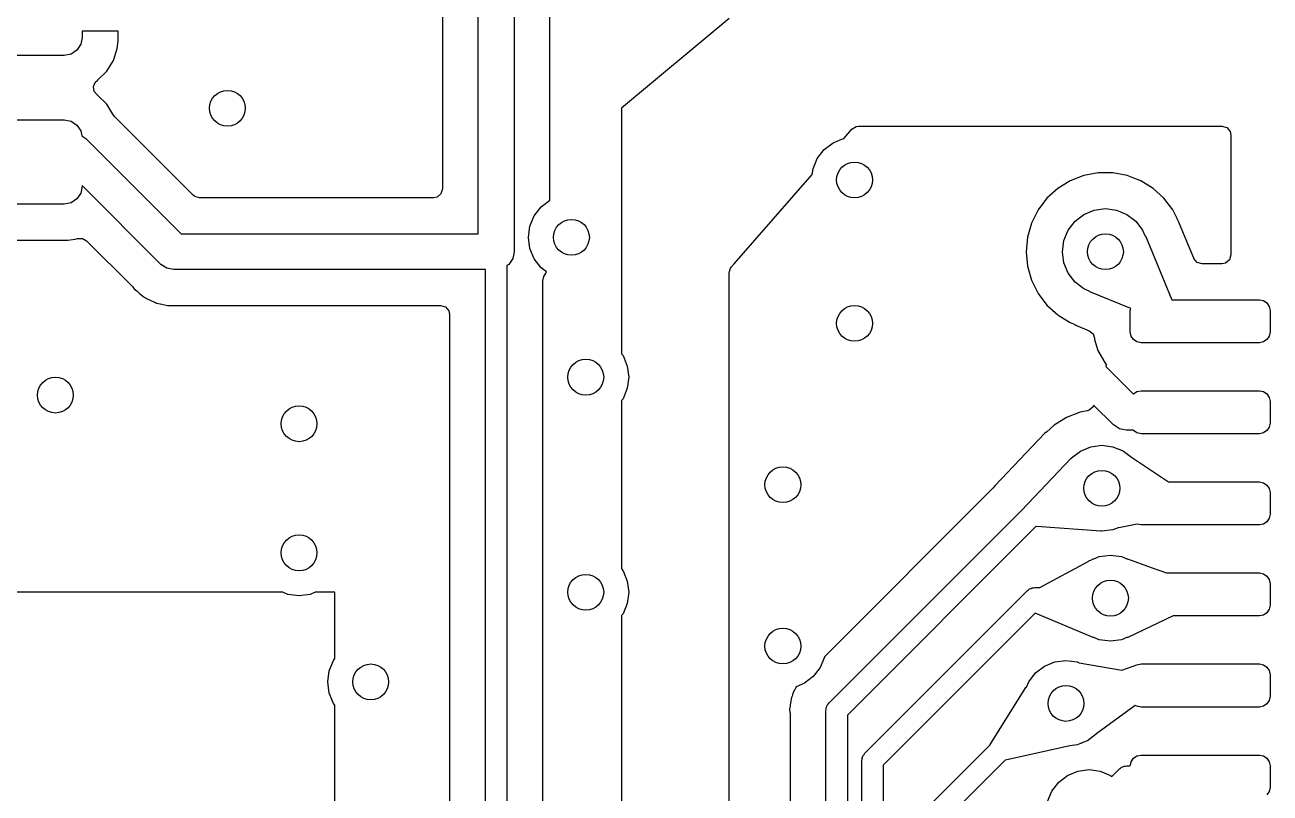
# Model space of a CAD drawing. Extents: x 90 to 175, y -109.5 to -35.9.
# Drawn here: x 129.18 to 146.55, y -60.55 to -49.84 of the extents above; entities that cross this region are included whole.
import ezdxf

# ---------------------------------------------------------------- set-up
doc = ezdxf.new("R2010")
doc.units = 0
doc.layers.add('BLACK', color=7, linetype='CONTINUOUS')

msp = doc.modelspace()

# ---------------------------------------------------------------- linework, layer by layer
at = {"layer": 'BLACK', "linetype": 'CONTINUOUS'}
for p, q in [((135.5, -52.75), (135.5, -48.725)), ((136, -48.725), (136, -53)), ((134.9995, -49.09973), (134.9995, -52.1255)), ((136.5005, -52.280177), (136.5005, -49.217507)), ((139, -49.75), (137.5, -50.999999)), ((129.975, -50.0125), (129.95597, -50.108171)), ((130.475, -49.925), (129.975, -49.925)), ((129.975, -49.925), (129.975, -50.0125)), ((130.475, -50.062473), (130.475, -49.925)), ((129.901777, -50.189277), (129.820671, -50.24347)), ((129.95597, -50.108171), (129.901777, -50.189277)), ((130.409358, -50.331619), (130.464505, -50.165197)), ((130.464505, -50.165197), (130.464506, -50.16519)), ((130.464506, -50.16519), (130.474999, -50.062486)), ((130.474999, -50.062486), (130.475, -50.062473)), ((129.725, -50.2625), (128.775, -50.2625)), ((129.820671, -50.24347), (129.725, -50.2625)), ((130.317315, -50.480845), (130.409356, -50.331624)), ((130.409356, -50.331624), (130.409358, -50.331619)), ((130.193342, -50.604818), (130.317315, -50.480845)), ((130.132397, -50.696834), (130.16024, -50.632752)), ((130.143618, -50.765797), (130.132397, -50.696834)), ((130.16024, -50.632752), (130.190348, -50.606665)), ((130.190348, -50.606665), (130.193342, -50.604818)), ((130.188064, -50.815211), (130.143618, -50.765797)), ((130.187989, -50.815307), (130.188064, -50.815211)), ((130.188546, -50.815748), (130.187989, -50.815307)), ((130.190342, -50.817743), (130.188546, -50.815748)), ((130.193656, -50.819788), (130.190342, -50.817743)), ((130.317712, -50.943844), (130.193656, -50.819788)), ((130.402818, -51.081825), (130.317712, -50.943844)), ((137.5, -50.999999), (137.5, -54.424437)), ((128.775, -51.1625), (129.725, -51.1625)), ((129.725, -51.1625), (129.820671, -51.18153)), ((129.820671, -51.18153), (129.901777, -51.235723)), ((129.901777, -51.235723), (129.95597, -51.316829)), ((130.410703, -51.094608), (130.402818, -51.081825)), ((130.428561, -51.117193), (130.410703, -51.094608)), ((131.524549, -52.213181), (130.428561, -51.117193)), ((129.95597, -51.316829), (129.969523, -51.384967)), ((129.969523, -51.384967), (130.026777, -51.423223)), ((140.45, -51.480385), (140.594709, -51.420445)), ((140.594709, -51.420445), (140.60166, -51.419529)), ((140.60166, -51.419529), (140.712948, -51.292344)), ((140.712948, -51.292344), (140.771908, -51.254855)), ((140.771908, -51.254855), (140.806268, -51.25)), ((140.806268, -51.25), (145.876, -51.25)), ((145.876, -51.25), (145.943039, -51.269685)), ((145.943039, -51.269685), (145.988794, -51.322489)), ((145.988794, -51.322489), (146, -51.374)), ((146, -51.374), (146, -53.0455)), ((130.026777, -51.423223), (131.353554, -52.75)), ((140.230385, -51.7), (140.325736, -51.575736)), ((140.325736, -51.575736), (140.45, -51.480385)), ((140.170445, -51.844709), (140.230385, -51.7)), ((139.070438, -53.1695), (140.159962, -51.924327)), ((140.159962, -51.924327), (140.170445, -51.844709)), ((143.947541, -51.936977), (143.757364, -52.010651)), ((143.947544, -51.936976), (143.947541, -51.936976)), ((143.947541, -51.936976), (143.947541, -51.936977)), ((144.148024, -51.8995), (143.947544, -51.936976)), ((144.351976, -51.8995), (144.148024, -51.8995)), ((144.552456, -51.936976), (144.351976, -51.8995)), ((144.647546, -51.973814), (144.552456, -51.936976)), ((129.975, -52.0875), (129.95597, -52.183171)), ((131.073223, -53.176777), (129.975, -52.078554)), ((129.975, -52.078554), (129.975, -52.0875)), ((143.757357, -52.010655), (143.58396, -52.118017)), ((143.757364, -52.010651), (143.757357, -52.010655)), ((144.742635, -52.010651), (144.647546, -51.973814)), ((144.742642, -52.010655), (144.742635, -52.010651)), ((144.916039, -52.118017), (144.742642, -52.010655)), ((129.901777, -52.264277), (129.820671, -52.31847)), ((129.95597, -52.183171), (129.901777, -52.264277)), ((131.545191, -52.229815), (131.524549, -52.213181)), ((131.61223, -52.2495), (131.545191, -52.229815)), ((134.8755, -52.2495), (131.61223, -52.2495)), ((134.927011, -52.238294), (134.8755, -52.2495)), ((134.979815, -52.192539), (134.927011, -52.238294)), ((134.9995, -52.1255), (134.979815, -52.192539)), ((136.375736, -52.375736), (136.5, -52.280385)), ((136.5, -52.280385), (136.5005, -52.280177)), ((143.433237, -52.255418), (143.310327, -52.418178)), ((143.583958, -52.118019), (143.433237, -52.255418)), ((143.58396, -52.118017), (143.583958, -52.118019)), ((144.916041, -52.118019), (144.916039, -52.118017)), ((145.066762, -52.255418), (144.916041, -52.118019)), ((145.066764, -52.255421), (145.066762, -52.255418)), ((145.189673, -52.418179), (145.066764, -52.255421)), ((129.725, -52.3375), (128.775, -52.3375)), ((129.820671, -52.31847), (129.725, -52.3375)), ((136.280385, -52.5), (136.375736, -52.375736)), ((143.310327, -52.418178), (143.219422, -52.600739)), ((143.95, -52.480385), (144.094709, -52.420445)), ((144.094709, -52.420445), (144.25, -52.4)), ((144.25, -52.4), (144.405291, -52.420445)), ((144.405291, -52.420445), (144.55, -52.480385)), ((145.239819, -52.518886), (145.189673, -52.418179)), ((136.220445, -52.644709), (136.280385, -52.5)), ((143.219417, -52.600752), (143.163602, -52.796917)), ((143.219422, -52.600739), (143.219417, -52.600752)), ((143.730385, -52.7), (143.825736, -52.575736)), ((143.825736, -52.575736), (143.95, -52.480385)), ((144.55, -52.480385), (144.674264, -52.575736)), ((144.674264, -52.575736), (144.769615, -52.7)), ((145.251437, -52.537771), (145.239819, -52.518886)), ((145.25281, -52.539611), (145.251437, -52.537771)), ((145.252815, -52.539619), (145.25281, -52.539611)), ((145.253022, -52.540054), (145.252815, -52.539619)), ((145.276207, -52.588738), (145.253022, -52.540054)), ((145.363197, -52.8), (145.276207, -52.588738)), ((131.353554, -52.75), (135.5, -52.75)), ((136.2, -52.8), (136.220445, -52.644709)), ((136.220445, -52.955291), (136.2, -52.8)), ((143.163602, -52.796917), (143.144785, -52.999999)), ((143.670445, -52.844709), (143.730385, -52.7)), ((144.769615, -52.7), (144.800624, -52.774864)), ((144.800624, -52.774864), (144.80246, -52.774867)), ((144.80246, -52.774867), (144.808782, -52.781208)), ((144.808782, -52.781208), (144.808785, -52.781214)), ((144.808785, -52.781214), (145.174757, -53.67)), ((145.483727, -53.092713), (145.363197, -52.8)), ((128.797672, -52.837999), (129.775008, -52.837999)), ((129.775008, -52.837999), (129.775016, -52.837998)), ((129.775016, -52.837998), (129.775019, -52.837998)), ((129.775019, -52.837998), (129.804983, -52.834937)), ((129.804983, -52.834937), (129.877797, -52.827499)), ((129.877797, -52.827499), (129.909097, -52.817127)), ((129.909097, -52.817127), (129.978925, -52.814724)), ((129.978925, -52.814724), (130.035783, -52.847151)), ((130.035783, -52.847151), (130.67427, -53.485638)), ((136.280385, -53.1), (136.220445, -52.955291)), ((143.65, -53), (143.670445, -52.844709)), ((135.98097, -53.095671), (135.926777, -53.176777)), ((136, -53), (135.98097, -53.095671)), ((136.375736, -53.224264), (136.280385, -53.1)), ((143.144785, -52.999999), (143.144785, -53)), ((143.144785, -53), (143.163602, -53.203082)), ((143.670445, -53.155291), (143.65, -53)), ((143.730385, -53.3), (143.670445, -53.155291)), ((145.485593, -53.097011), (145.483727, -53.092713)), ((145.531348, -53.149815), (145.485593, -53.097011)), ((145.598387, -53.1695), (145.531348, -53.149815)), ((145.927511, -53.158294), (145.876, -53.1695)), ((145.980315, -53.112539), (145.927511, -53.158294)), ((146, -53.0455), (145.980315, -53.112539)), ((131.154329, -53.23097), (131.073223, -53.176777)), ((131.25, -53.25), (131.154329, -53.23097)), ((135.6, -53.25), (131.25, -53.25)), ((135.6, -67.031371), (135.6, -53.25)), ((135.926777, -53.176777), (135.9, -53.194668)), ((135.9, -53.194668), (135.9, -67.093503)), ((136.449941, -53.281203), (136.375736, -53.224264)), ((136.417114, -53.345523), (136.44381, -53.299285)), ((136.44381, -53.299283), (136.443812, -53.299281)), ((136.44381, -53.299285), (136.44381, -53.299283)), ((136.443812, -53.299281), (136.447029, -53.288533)), ((136.447029, -53.288533), (136.449941, -53.281203)), ((139, -53.296592), (139.019685, -53.229553)), ((139, -61.674437), (139, -53.296592)), ((139.019685, -53.229553), (139.03068, -53.214937)), ((139.03068, -53.214937), (139.070438, -53.1695)), ((143.163602, -53.203082), (143.219417, -53.399247)), ((143.825736, -53.424264), (143.730385, -53.3)), ((145.876, -53.1695), (145.598387, -53.1695)), ((130.67427, -53.485638), (130.686051, -53.49927)), ((130.686051, -53.49927), (130.700388, -53.518528)), ((136.4005, -53.407524), (136.417114, -53.345523)), ((136.4005, -54.746202), (136.4005, -53.407524)), ((143.219417, -53.399247), (143.219422, -53.39926)), ((143.219422, -53.39926), (143.310327, -53.581821)), ((143.95, -53.519615), (143.825736, -53.424264)), ((130.700388, -53.518528), (130.740409, -53.552111)), ((130.740409, -53.552111), (130.744397, -53.555766)), ((130.744397, -53.555766), (130.750216, -53.561585)), ((130.750216, -53.561585), (130.75022, -53.561588)), ((130.75022, -53.561588), (130.750223, -53.561591)), ((130.750223, -53.561591), (130.775959, -53.58194)), ((130.775959, -53.58194), (130.834786, -53.631302)), ((130.834786, -53.631302), (130.834787, -53.631302)), ((130.834787, -53.631302), (130.834789, -53.631304)), ((130.834789, -53.631304), (130.840818, -53.63527)), ((130.840818, -53.63527), (130.840785, -53.635319)), ((130.840785, -53.635319), (130.847147, -53.639372)), ((130.847147, -53.639372), (130.847179, -53.639321)), ((130.847179, -53.639321), (130.853319, -53.643108)), ((130.853319, -53.643108), (130.853323, -53.643111)), ((130.853323, -53.643111), (130.883024, -53.656961)), ((130.883024, -53.656961), (130.922941, -53.675575)), ((130.922941, -53.675575), (130.98418, -53.70633)), ((143.310327, -53.581821), (143.433237, -53.744581)), ((144.024865, -53.550624), (143.95, -53.519615)), ((144.024869, -53.552466), (144.024865, -53.550624)), ((144.031214, -53.558785), (144.024869, -53.552466)), ((144.602654, -53.794084), (144.031214, -53.558785)), ((145.174757, -53.67), (146.3975, -53.67)), ((146.3975, -53.67), (146.454903, -53.681418)), ((130.98418, -53.70633), (130.991567, -53.71004)), ((130.991567, -53.71004), (130.991569, -53.71004)), ((130.991569, -53.71004), (130.998357, -53.712511)), ((130.998357, -53.712511), (130.998336, -53.712567)), ((130.998336, -53.712567), (131.005457, -53.715043)), ((131.005457, -53.715043), (131.005476, -53.714986)), ((131.005476, -53.714986), (131.012322, -53.717254)), ((131.012322, -53.717254), (131.012327, -53.717257)), ((131.012327, -53.717257), (131.012332, -53.717258)), ((131.012332, -53.717258), (131.012335, -53.717259)), ((131.012335, -53.717259), (131.087565, -53.732792)), ((131.087565, -53.732792), (131.162279, -53.7505)), ((131.162279, -53.7505), (131.162282, -53.7505)), ((131.162282, -53.7505), (131.162286, -53.750501)), ((131.162286, -53.750501), (131.169453, -53.751339)), ((131.169453, -53.751339), (131.169446, -53.751398)), ((131.169446, -53.751398), (131.176944, -53.752164)), ((131.176944, -53.752164), (131.17695, -53.752105)), ((131.17695, -53.752105), (131.184139, -53.752734)), ((131.184139, -53.752734), (131.184143, -53.752733)), ((131.184143, -53.752733), (131.184144, -53.752734)), ((131.184144, -53.752734), (131.260917, -53.7505)), ((131.260917, -53.7505), (134.9755, -53.7505)), ((134.9755, -53.7505), (135.042539, -53.770185)), ((135.042539, -53.770185), (135.088294, -53.822989)), ((135.088294, -53.822989), (135.0995, -53.8745)), ((143.433237, -53.744581), (143.583958, -53.88198)), ((144.5975, -53.82), (144.602654, -53.794084)), ((144.5975, -54.12), (144.5975, -53.82)), ((146.454903, -53.681418), (146.503566, -53.713934)), ((146.503566, -53.713934), (146.536082, -53.762597)), ((146.536082, -53.762597), (146.5475, -53.82)), ((146.5475, -53.82), (146.5475, -54.12)), ((135.0995, -53.8745), (135.0995, -66.772695)), ((143.583958, -53.88198), (143.58396, -53.881982)), ((143.58396, -53.881982), (143.612253, -53.8995)), ((143.612253, -53.8995), (143.757363, -53.989348)), ((143.757363, -53.989348), (143.802992, -54.007024)), ((143.802992, -54.007024), (143.821239, -54.015872)), ((143.821239, -54.015872), (143.838745, -54.02621)), ((143.838745, -54.02621), (143.838747, -54.02621)), ((143.838747, -54.02621), (143.838749, -54.026212)), ((143.838749, -54.026212), (144.022248, -54.10177)), ((144.022248, -54.10177), (144.076743, -54.145497)), ((144.076743, -54.145497), (144.098653, -54.206701)), ((144.608918, -54.177403), (144.5975, -54.12)), ((144.641434, -54.226066), (144.608918, -54.177403)), ((146.536082, -54.177403), (146.503566, -54.226066)), ((146.5475, -54.12), (146.536082, -54.177403)), ((144.098653, -54.206701), (144.099901, -54.222567)), ((144.099901, -54.222567), (144.099902, -54.222573)), ((144.099902, -54.222573), (144.145754, -54.380393)), ((144.690097, -54.258582), (144.641434, -54.226066)), ((144.7475, -54.27), (144.690097, -54.258582)), ((146.3975, -54.27), (144.7475, -54.27)), ((146.454903, -54.258582), (146.3975, -54.27)), ((146.503566, -54.226066), (146.454903, -54.258582)), ((137.5, -54.424437), (137.519615, -54.45)), ((137.519615, -54.45), (137.579555, -54.594709)), ((144.145754, -54.380393), (144.145755, -54.380396)), ((144.145755, -54.380396), (144.229417, -54.521862)), ((144.229417, -54.521862), (144.234202, -54.528031)), ((144.234202, -54.528031), (144.231869, -54.52984)), ((144.231869, -54.52984), (144.25871, -54.578995)), ((137.579555, -54.594709), (137.6, -54.75)), ((144.25871, -54.578995), (144.256963, -54.603409)), ((144.256963, -54.603409), (144.639853, -54.986299)), ((136.4, -54.75), (136.4005, -54.746202)), ((136.4005, -54.753797), (136.4, -54.75)), ((136.4005, -57.746202), (136.4005, -54.753797)), ((137.6, -54.75), (137.579555, -54.905291)), ((137.519615, -55.05), (137.5, -55.075562)), ((137.579555, -54.905291), (137.519615, -55.05)), ((144.639853, -54.986299), (144.641434, -54.983934)), ((144.641434, -54.983934), (144.690097, -54.951418)), ((144.690097, -54.951418), (144.7475, -54.94)), ((144.7475, -54.94), (146.3975, -54.94)), ((146.3975, -54.94), (146.454903, -54.951418)), ((146.454903, -54.951418), (146.503566, -54.983934)), ((146.503566, -54.983934), (146.536082, -55.032597)), ((146.536082, -55.032597), (146.5475, -55.09)), ((137.5, -55.075562), (137.5, -57.424437)), ((143.89754, -55.236977), (143.707364, -55.310651)), ((143.897542, -55.236976), (143.89754, -55.236977)), ((143.897544, -55.236976), (143.897542, -55.236976)), ((143.996285, -55.218518), (143.897544, -55.236976)), ((144.025011, -55.209423), (143.996285, -55.218518)), ((144.077815, -55.163668), (144.025011, -55.209423)), ((144.085146, -55.1387), (144.077815, -55.163668)), ((144.363223, -55.416777), (144.085146, -55.1387)), ((146.5475, -55.09), (146.5475, -55.39)), ((143.533962, -55.418016), (143.427236, -55.515309)), ((143.707357, -55.310655), (143.533962, -55.418016)), ((143.707364, -55.310651), (143.707357, -55.310655)), ((144.444329, -55.47097), (144.363223, -55.416777)), ((146.5475, -55.39), (146.536082, -55.447403)), ((143.401172, -55.536063), (142.711219, -56.261583)), ((143.423858, -55.518174), (143.401172, -55.536063)), ((143.427236, -55.515309), (143.423858, -55.518174)), ((144.54, -55.490001), (144.444329, -55.47097)), ((144.540005, -55.49), (144.54, -55.490001)), ((144.637381, -55.49), (144.540005, -55.49)), ((144.641434, -55.496066), (144.637381, -55.49)), ((144.690097, -55.528582), (144.641434, -55.496066)), ((144.7475, -55.54), (144.690097, -55.528582)), ((146.3975, -55.54), (144.7475, -55.54)), ((146.454903, -55.528582), (146.3975, -55.54)), ((146.503566, -55.496066), (146.454903, -55.528582)), ((146.536082, -55.447403), (146.503566, -55.496066)), ((143.9, -55.780385), (144.044709, -55.720445)), ((144.044709, -55.720445), (144.2, -55.7)), ((144.2, -55.7), (144.355291, -55.720445)), ((144.355291, -55.720445), (144.432517, -55.752433)), ((144.432517, -55.752433), (144.439464, -55.752444)), ((144.439464, -55.752444), (144.441425, -55.753488)), ((144.441425, -55.753488), (144.452076, -55.760534)), ((144.452076, -55.760534), (144.5, -55.780385)), ((143.07753, -56.609931), (143.767482, -55.884414)), ((143.767482, -55.884414), (143.7699, -55.88334)), ((143.7699, -55.88334), (143.775736, -55.875736)), ((143.775736, -55.875736), (143.9, -55.780385)), ((144.5, -55.780385), (144.61206, -55.866371)), ((144.61206, -55.866371), (145.131489, -56.21)), ((142.711219, -56.261583), (142.677967, -56.300039)), ((145.131489, -56.21), (146.3975, -56.21)), ((146.3975, -56.21), (146.454903, -56.221418)), ((146.454903, -56.221418), (146.503566, -56.253934)), ((146.503566, -56.253934), (146.536082, -56.302597)), ((142.666792, -56.31326), (140.330281, -58.64977)), ((142.677967, -56.300039), (142.666792, -56.31326)), ((146.536082, -56.302597), (146.5475, -56.36)), ((146.5475, -56.36), (146.5475, -56.66)), ((140.393934, -59.293934), (143.077259, -56.610608)), ((143.077259, -56.610608), (143.07753, -56.609931)), ((144.693121, -56.799183), (144.439088, -56.852344)), ((144.7475, -56.81), (144.693121, -56.799183)), ((146.454903, -56.798582), (146.3975, -56.81)), ((146.503566, -56.766066), (146.454903, -56.798582)), ((146.536082, -56.717403), (146.503566, -56.766066)), ((146.5475, -56.66), (146.536082, -56.717403)), ((143.282937, -56.829194), (140.65, -59.462132)), ((143.286125, -56.830658), (143.282937, -56.829194)), ((144.187429, -56.899046), (143.286125, -56.830658)), ((144.1883, -56.89908), (144.187429, -56.899046)), ((144.189439, -56.898609), (144.1883, -56.89908)), ((144.2, -56.9), (144.189439, -56.898609)), ((144.355291, -56.879555), (144.2, -56.9)), ((144.428933, -56.849051), (144.355291, -56.879555)), ((144.430289, -56.850684), (144.428933, -56.849051)), ((144.439088, -56.852344), (144.430289, -56.850684)), ((146.3975, -56.81), (144.7475, -56.81)), ((143.334936, -57.681979), (144.007249, -57.322147)), ((144.007249, -57.322147), (144.019999, -57.312364)), ((144.019999, -57.312364), (144.044455, -57.302233)), ((144.044455, -57.302233), (144.079019, -57.283735)), ((144.079019, -57.283735), (144.08793, -57.282853)), ((144.08793, -57.282853), (144.089042, -57.283765)), ((144.089042, -57.283765), (144.164708, -57.252424)), ((144.164708, -57.252424), (144.319999, -57.231979)), ((144.319999, -57.231979), (144.47529, -57.252424)), ((144.47529, -57.252424), (144.549963, -57.283354)), ((144.549963, -57.283354), (144.551642, -57.281682)), ((144.551642, -57.281682), (144.560134, -57.281514)), ((144.560134, -57.281514), (144.889432, -57.40237)), ((137.5, -57.424437), (137.519615, -57.45)), ((137.519615, -57.45), (137.579555, -57.594709)), ((144.889432, -57.40237), (145.100952, -57.48)), ((145.100952, -57.48), (146.3975, -57.48)), ((146.3975, -57.48), (146.454903, -57.491418)), ((146.454903, -57.491418), (146.503566, -57.523934)), ((137.579555, -57.594709), (137.6, -57.75)), ((146.503566, -57.523934), (146.536082, -57.572597)), ((146.536082, -57.572597), (146.5475, -57.63)), ((146.5475, -57.63), (146.5475, -57.93)), ((132.773356, -57.75), (128.124, -57.75)), ((132.844709, -57.779555), (132.773356, -57.75)), ((133, -57.8), (132.844709, -57.779555)), ((133.155291, -57.779555), (133, -57.8)), ((133.226644, -57.75), (133.155291, -57.779555)), ((133.5, -57.75), (133.226644, -57.75)), ((133.5, -58.674437), (133.5, -57.75)), ((136.4, -57.75), (136.4005, -57.746202)), ((136.4005, -57.753797), (136.4, -57.75)), ((136.4005, -60.996202), (136.4005, -57.753797)), ((137.6, -57.75), (137.579555, -57.905291)), ((140.893934, -59.993934), (143.161955, -57.725913)), ((143.161955, -57.725913), (143.179056, -57.716039)), ((143.179056, -57.716039), (143.193021, -57.702075)), ((143.193021, -57.702075), (143.212095, -57.696963)), ((143.212095, -57.696963), (143.229198, -57.68709)), ((143.229198, -57.68709), (143.248946, -57.68709)), ((143.248946, -57.68709), (143.268021, -57.681979)), ((143.268021, -57.681979), (143.334936, -57.681979)), ((137.579555, -57.905291), (137.519615, -58.05)), ((146.536082, -57.987403), (146.503566, -58.036066)), ((146.5475, -57.93), (146.536082, -57.987403)), ((137.519615, -58.05), (137.5, -58.075562)), ((137.5, -58.075562), (137.5, -60.674437)), ((143.26974, -58.042391), (141.15, -60.162132)), ((143.271544, -58.043601), (143.26974, -58.042391)), ((144.079563, -58.381776), (143.271544, -58.043601)), ((145.194065, -58.08), (144.560712, -58.381029)), ((146.3975, -58.08), (145.194065, -58.08)), ((146.454903, -58.068582), (146.3975, -58.08)), ((146.503566, -58.036066), (146.454903, -58.068582)), ((144.079596, -58.38179), (144.079563, -58.381776)), ((144.088551, -58.381795), (144.079596, -58.38179)), ((144.089829, -58.380518), (144.088551, -58.381795)), ((144.164708, -58.411534), (144.089829, -58.380518)), ((144.319999, -58.431979), (144.164708, -58.411534)), ((144.47529, -58.411534), (144.319999, -58.431979)), ((144.55053, -58.380368), (144.47529, -58.411534)), ((144.551768, -58.381486), (144.55053, -58.380368)), ((144.560712, -58.381029), (144.551768, -58.381486)), ((133.420445, -58.844709), (133.480385, -58.7)), ((133.480385, -58.7), (133.5, -58.674437)), ((140.329555, -58.655291), (140.269615, -58.8)), ((140.330281, -58.64977), (140.329555, -58.655291)), ((143.544709, -58.720445), (143.7, -58.7)), ((143.7, -58.7), (143.855291, -58.720445)), ((133.4, -59), (133.420445, -58.844709)), ((140.269615, -58.8), (140.174264, -58.924264)), ((143.180385, -59), (143.275736, -58.875736)), ((143.275736, -58.875736), (143.4, -58.780385)), ((143.4, -58.780385), (143.544709, -58.720445)), ((143.855291, -58.720445), (143.88368, -58.732204)), ((143.88368, -58.732204), (144.477769, -58.836366)), ((144.477769, -58.836366), (144.686349, -58.76274)), ((144.686349, -58.76274), (144.68815, -58.762718)), ((144.68815, -58.762718), (144.690097, -58.761418)), ((144.690097, -58.761418), (144.7475, -58.75)), ((144.7475, -58.75), (146.3975, -58.75)), ((146.3975, -58.75), (146.454903, -58.761418)), ((146.454903, -58.761418), (146.503566, -58.793934)), ((146.503566, -58.793934), (146.536082, -58.842597)), ((146.536082, -58.842597), (146.5475, -58.9)), ((133.420445, -59.155291), (133.4, -59)), ((140.05, -59.019615), (139.935241, -59.067149)), ((140.174264, -58.924264), (140.05, -59.019615)), ((143.149845, -59.07373), (143.180385, -59)), ((146.5475, -58.9), (146.5475, -59.2)), ((133.480385, -59.3), (133.420445, -59.155291)), ((139.870364, -59.217073), (139.862766, -59.265047)), ((139.878791, -59.197601), (139.870364, -59.217073)), ((139.885091, -59.179199), (139.878791, -59.197601)), ((139.890372, -59.158631), (139.885091, -59.179199)), ((139.913777, -59.116058), (139.890372, -59.15863)), ((139.890372, -59.15863), (139.890372, -59.158631)), ((139.916348, -59.110811), (139.913777, -59.116058)), ((139.935241, -59.067149), (139.916348, -59.110811)), ((142.641235, -59.871208), (143.140422, -59.078724)), ((143.140422, -59.078724), (143.147729, -59.073552)), ((143.147729, -59.073552), (143.149845, -59.07373)), ((146.5475, -59.2), (146.536082, -59.257403)), ((133.5, -59.325562), (133.480385, -59.3)), ((133.5, -61.174437), (133.5, -59.325562)), ((139.847973, -59.358444), (139.844653, -59.379403)), ((139.844653, -59.379403), (139.849225, -59.427767)), ((139.8495, -59.339044), (139.847973, -59.358444)), ((139.861581, -59.27077), (139.8495, -59.317818)), ((139.8495, -59.317818), (139.8495, -59.339044)), ((139.862766, -59.265047), (139.861581, -59.27077)), ((140.35, -59.4), (140.355111, -59.380925)), ((140.35, -69.20316), (140.35, -59.4)), ((140.355111, -59.361177), (140.364984, -59.344074)), ((140.355111, -59.380925), (140.355111, -59.361177)), ((140.364984, -59.344074), (140.370096, -59.325)), ((140.370096, -59.325), (140.38406, -59.311035)), ((140.38406, -59.311035), (140.393934, -59.293934)), ((144.66394, -59.329348), (144.132346, -59.718349)), ((144.686348, -59.337258), (144.66394, -59.329348)), ((144.688147, -59.337279), (144.686348, -59.337258)), ((144.690097, -59.338582), (144.688147, -59.337279)), ((144.7475, -59.35), (144.690097, -59.338582)), ((146.3975, -59.35), (144.7475, -59.35)), ((146.454903, -59.338582), (146.3975, -59.35)), ((146.503566, -59.306066), (146.454903, -59.338582)), ((146.536082, -59.257403), (146.503566, -59.306066)), ((139.849225, -59.427767), (139.8495, -59.433606)), ((139.8495, -59.433606), (139.8495, -61.518367)), ((140.65, -59.462132), (140.65, -69.265292)), ((144.124264, -59.724264), (144, -59.819615)), ((144.127987, -59.71941), (144.124264, -59.724264)), ((144.132346, -59.718349), (144.127987, -59.71941)), ((141.393934, -61.121434), (142.640048, -59.875319)), ((142.640048, -59.875319), (142.641235, -59.871208)), ((143.753041, -59.893016), (142.854641, -60.089872)), ((143.855291, -59.879555), (143.753041, -59.893016)), ((143.901129, -59.860568), (143.855291, -59.879555)), ((143.915976, -59.857315), (143.901129, -59.860568)), ((143.917933, -59.856702), (143.915976, -59.857315)), ((143.923241, -59.851409), (143.917933, -59.856702)), ((144, -59.819615), (143.923241, -59.851409)), ((140.85, -60.1), (140.855111, -60.080925)), ((140.85, -69.410266), (140.85, -60.1)), ((140.855111, -60.061177), (140.864984, -60.044074)), ((140.855111, -60.080925), (140.855111, -60.061177)), ((140.864984, -60.044074), (140.870096, -60.025)), ((140.870096, -60.025), (140.88406, -60.011035)), ((140.88406, -60.011035), (140.893934, -59.993934)), ((142.8505, -60.089131), (141.65, -61.289632)), ((142.854641, -60.089872), (142.8505, -60.089131)), ((144.608918, -60.112597), (144.641434, -60.063934)), ((144.641434, -60.063934), (144.690097, -60.031418)), ((144.690097, -60.031418), (144.7475, -60.02)), ((144.7475, -60.02), (146.3975, -60.02)), ((146.3975, -60.02), (146.454903, -60.031418)), ((146.454903, -60.031418), (146.503566, -60.063934)), ((146.503566, -60.063934), (146.536082, -60.112597)), ((141.15, -60.162132), (141.15, -69.472398)), ((143.722201, -60.303988), (143.86691, -60.244048)), ((143.86691, -60.244048), (144.022201, -60.223603)), ((144.022201, -60.223603), (144.177492, -60.244048)), ((144.177492, -60.244048), (144.322201, -60.303988)), ((144.340387, -60.317943), (144.444397, -60.213934)), ((144.444397, -60.213934), (144.461498, -60.20406)), ((144.461498, -60.20406), (144.475463, -60.190096)), ((144.475463, -60.190096), (144.494537, -60.184984)), ((144.494537, -60.184984), (144.51164, -60.175111)), ((144.51164, -60.175111), (144.531388, -60.175111)), ((144.531388, -60.175111), (144.550463, -60.17)), ((144.550463, -60.17), (144.586957, -60.17)), ((144.586957, -60.17), (144.595309, -60.164211)), ((144.595309, -60.164211), (144.598809, -60.163418)), ((144.598809, -60.163418), (144.608918, -60.112597)), ((146.536082, -60.112597), (146.5475, -60.17)), ((146.5475, -60.17), (146.5475, -60.47)), ((143.502586, -60.523603), (143.597937, -60.399339)), ((143.597937, -60.399339), (143.722201, -60.303988)), ((144.322201, -60.303988), (144.340387, -60.317943)), ((143.442646, -60.668312), (143.502586, -60.523603)), ((146.536082, -60.527403), (146.503566, -60.576066)), ((146.5475, -60.47), (146.536082, -60.527403))]:
    msp.add_line(p, q, dxfattribs=at)
at = {"layer": 'BLACK'}
for centre in [(132, -51), (140.75, -52), (136.8, -52.8), (144.25, -53), (140.75, -54), (137, -54.75), (129.6, -55), (133, -55.4), (139.75, -56.25), (144.2, -56.3), (133, -57.2), (137, -57.75), (144.319999, -57.831979), (139.75, -58.5), (134, -59), (143.7, -59.3)]:
    msp.add_circle(centre, 0.25, dxfattribs=at)

doc.saveas('drawing.dxf')
